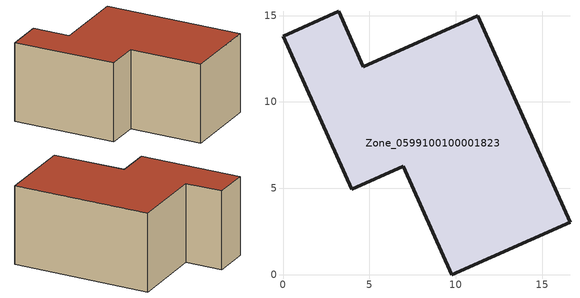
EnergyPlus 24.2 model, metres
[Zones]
Zone_0599100100001823
 floor ground (C_G): 3.97,4.96 0,13.81 3.22,15.25 4.66,12.05 11.28,15 16.61,3.05 9.76,0 6.95,6.28 z0
 wall outside (C_F): 4.66,12.05 3.22,15.25 0,13.81 3.97,4.96 6.95,6.28 9.76,0 16.61,3.05 11.28,15 4.66,12.05 z0:7.53
 roof outside (C_R): 16.61,3.05 11.28,15 4.66,12.05 3.22,15.25 0,13.81 3.97,4.96 6.95,6.28 9.76,0 z7.53
[BUILDING]
Pand.0599100100001823: North Axis=0; Terrain=City; Loads Convergence Tolerance Value=0.04; Temperature Convergence Tolerance Value=0.4; Solar Distribution=FullExterior; Maximum Number of Warmup Days=25; Minimum Number of Warmup Days=1
[Site:Location]
Rotterdam.The.Hague.AP_ZH_NLD Design_Conditions: Latitude=51.96; Longitude=4.45; Time Zone=1; Elevation=-4.5
[SITE:GROUNDTEMPERATURE:BUILDINGSURFACE]
18, 18, 18, 18, 18, 18, 18, 18, 18, 18, 18, 18
[MATERIAL] Thermal Absorptance=0.9; Solar Absorptance=0.7; Visible Absorptance=0.7
Name | Roughness | Thickness | Conductivity | Density | Specific Heat
G.D.2006-2014 | MediumSmooth | 0.15 | 0.06 | 540 | 1210
F.D.2006-2014 | Rough | 0.3 | 0.12 | 1920 | 840
R.D.2006-2014 | MediumRough | 0.2 | 0.08 | 1500 | 1000
[CONSTRUCTION]
C_G: G.D.2006-2014
C_F: F.D.2006-2014
C_R: R.D.2006-2014
[ZONE]
Zone_0599100100001823: Type=1; Multiplier=1; Ceiling Height=Autocalculate; Volume=Autocalculate; Floor Area=autocalculate; Part of Total Floor Area=Yes
[ZONEINFILTRATION:DESIGNFLOWRATE]
Infil_Zone_0599100100001823: Zone or ZoneList or Space or SpaceList=Zone_0599100100001823; Schedule=AlwaysOn; Design Flow Rate Calculation Method=Flow/Area; Flow Rate per Floor Area=0.0021; Constant Term Coefficient=1; Temperature Term Coefficient=0; Velocity Term Coefficient=0; Velocity Squared Term Coefficient=0
[HVACTEMPLATE:ZONE:IDEALLOADSAIRSYSTEM]
Zone_0599100100001823: Maximum Heating Supply Air Temperature=50; Minimum Cooling Supply Air Temperature=13; Maximum Heating Supply Air Humidity Ratio=0.0156; Minimum Cooling Supply Air Humidity Ratio=0.0077; Heating Limit=NoLimit; Cooling Limit=NoLimit; Dehumidification Control Type=ConstantSensibleHeatRatio; Cooling Sensible Heat Ratio=0.7; Dehumidification Setpoint=60; Humidification Control Type=None; Humidification Setpoint=30; Outdoor Air Method=None; Outdoor Air Flow Rate per Person=0.00944; Outdoor Air Flow Rate per Zone Floor Area=0; Outdoor Air Flow Rate per Zone=0; Demand Controlled Ventilation Type=None; Outdoor Air Economizer Type=NoEconomizer; Heat Recovery Type=None; Sensible Heat Recovery Effectiveness=0.7; Latent Heat Recovery Effectiveness=0.65
[ZONECONTROL:THERMOSTAT]
ThermostatControl_Zone_0599100100001823: Zone or ZoneList=Zone_0599100100001823; Control Type Schedule=DualSetpointControlType; Control 1=Thermostat_Zone_0599100100001823; Temperature Difference Between Cutout And Setpoint=0
[THERMOSTATSETPOINT:DUALSETPOINT]
Thermostat_Zone_0599100100001823: Heating Setpoint Temperature Schedule=HeatingSetpoint_Zone_0599100100001823; Cooling Setpoint Temperature Schedule=CoolingSetpoint_Zone_0599100100001823
[SCHEDULE:COMPACT]
HeatingSetpoint_Zone_0599100100001823: Through: 12/31, For: AllDays, Until: 24:00, 21
CoolingSetpoint_Zone_0599100100001823: Through: 12/31, For: AllDays, Until: 24:00, 24
DualSetpointControlType: Through: 12/31, For: AllDays, Until: 24:00, 4
AlwaysOn: Through: 12/31, For: AllDays, Until: 24:00, 1
